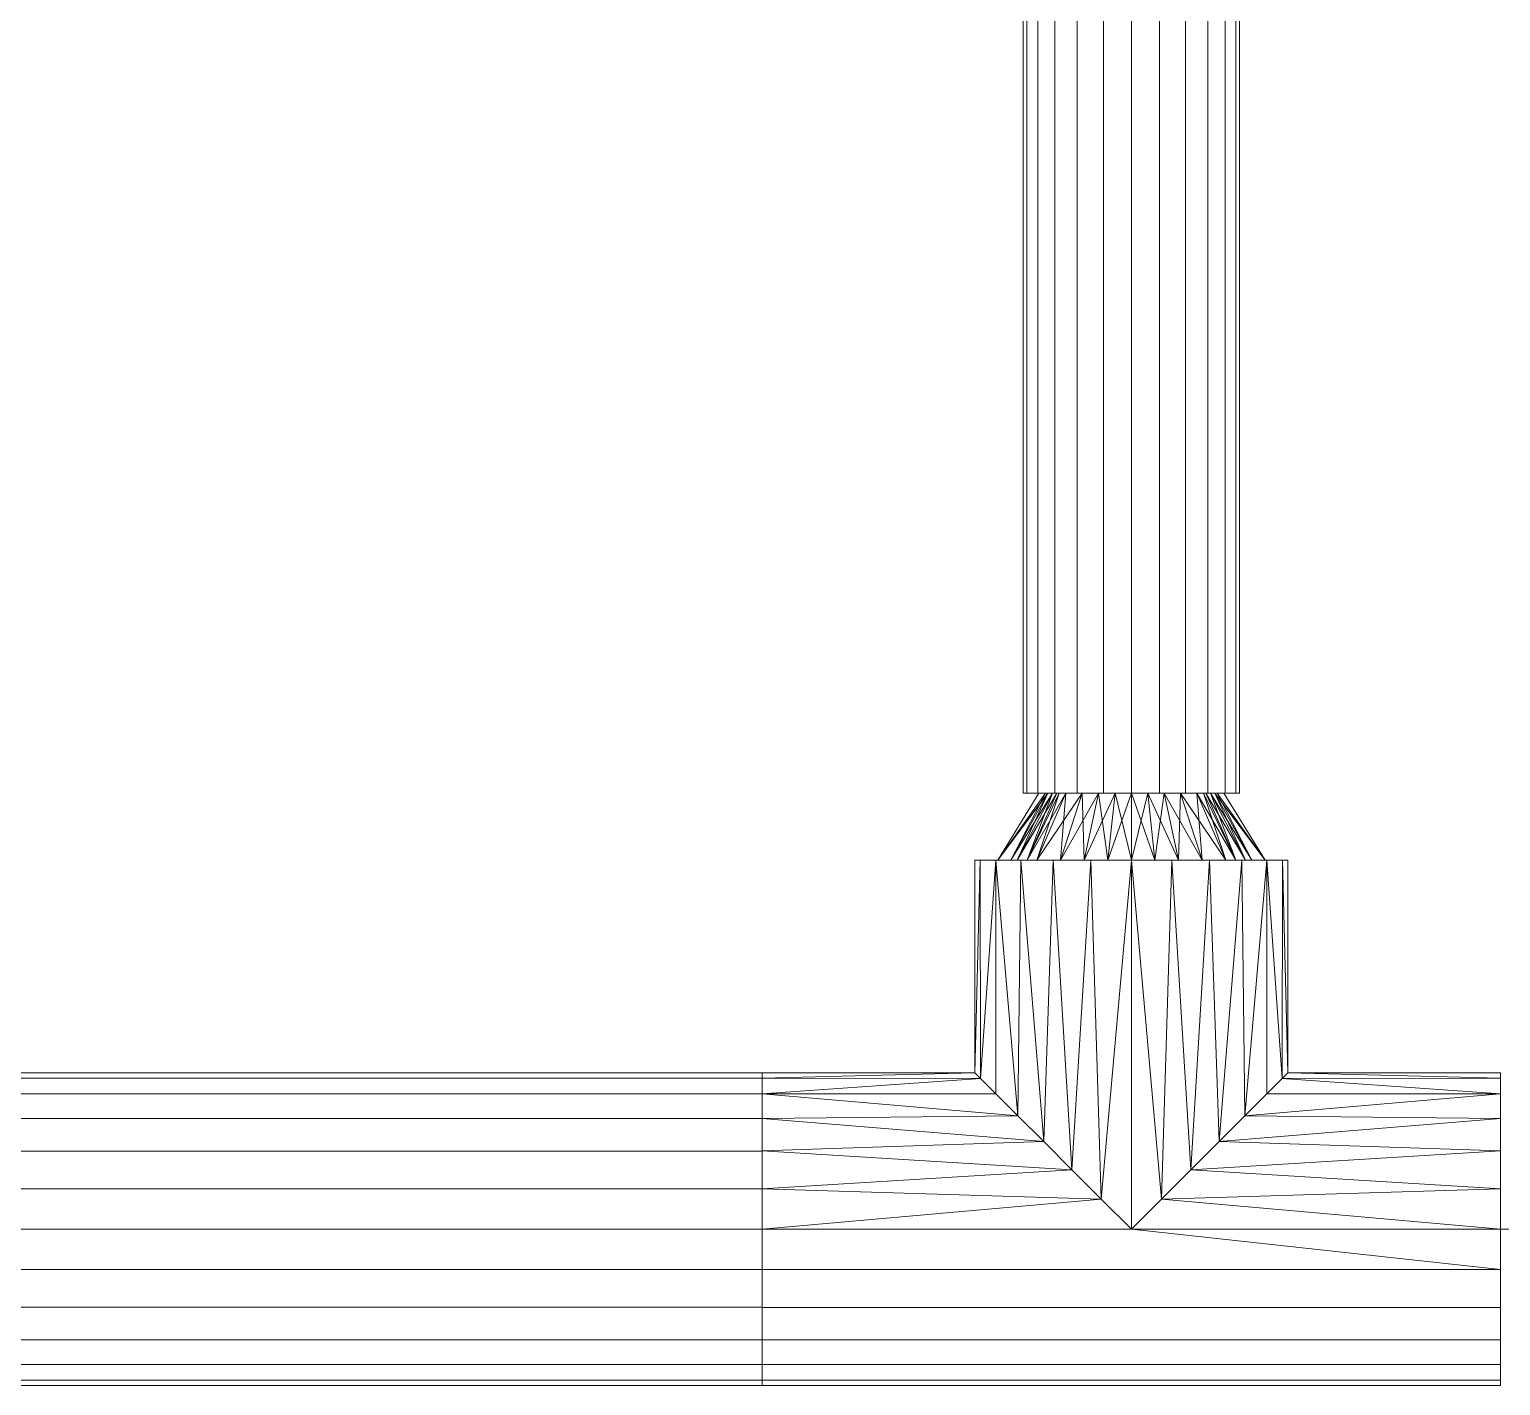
# Model space of a CAD drawing. Header units: inches. Extents: x -3325 to -59, y 5 to 733.
# Drawn here: x -398.74 to -389.8, y 190.01 to 198.25 of the extents above; entities that cross this region are included whole.
import ezdxf

# ---------------------------------------------------------------- set-up
doc = ezdxf.new("R2010")
doc.units = ezdxf.units.IN
doc.header["$MEASUREMENT"] = 0
doc.layers.add('P-PIPE', color=10, linetype='Continuous', lineweight=9)

# ---------------------------------------------------------------- blocks, each defined once
blk = doc.blocks.new('Tee - Welded - Generic - Standard-1125979-06 - Fifth Level')
at = {"layer": 'P-PIPE'}
mesh = blk.add_polyface(dxfattribs=at)
corners = [(-2.2441, -0.9508), (-2.2441, -0.9184, 0.2461), (-2.2441, -0.8234, 0.4754), (-2.2441, -0.6723, 0.6723), (-2.2441, -0.4754, 0.8234), (-2.2441, -0.2461, 0.9184), (-2.2441, 0, 0.9508), (-2.2441, 0.2461, 0.9184), (-2.2441, 0.4754, 0.8234), (-2.2441, 0.6723, 0.6723), (-2.2441, 0.8234, 0.4754), (-2.2441, 0.9184, 0.2461), (-2.2441, 0.9508), (-2.2441, 0.9184, -0.2461), (-2.2441, 0.8234, -0.4754), (-2.2441, 0.6723, -0.6723), (-2.2441, 0.4754, -0.8234), (-2.2441, 0.2461, -0.9184), (-2.2441, 0, -0.9508), (-2.2441, -0.2461, -0.9184), (-2.2441, -0.4754, -0.8234), (-2.2441, -0.6723, -0.6723), (-2.2441, -0.8234, -0.4754), (-2.2441, -0.9184, -0.2461)]
mesh.append_faces([[corners[k] for k in face] for face in [(10, 0, 7, 9)]], dxfattribs={"vtx0": -1, "vtx1": -1, "vtx2": -1})
mesh.append_faces([[corners[k] for k in face] for face in [(13, 21, 0, 10)]], dxfattribs={"vtx0": -1, "vtx1": -1, "vtx2": -1, "vtx3": -1})
mesh.append_faces([[corners[k] for k in face] for face in [(13, 16, 20, 21), (5, 7, 0, 1)]], dxfattribs={"vtx0": -1, "vtx1": -1, "vtx3": -1})
mesh.append_faces([[corners[k] for k in face] for face in [(4, 5, 3)]], dxfattribs={"vtx1": -1})
mesh.append_faces([[corners[k] for k in face] for face in [(18, 19, 20), (22, 23, 0, 21), (7, 8, 9), (5, 6, 7)]], dxfattribs={"vtx2": -1})
mesh.append_faces([[corners[k] for k in face] for face in [(16, 17, 18, 20), (1, 2, 3, 5)]], dxfattribs={"vtx2": -1, "vtx3": -1})
mesh.append_faces([[corners[k] for k in face] for face in [(13, 14, 15, 16), (10, 11, 12, 13)]], dxfattribs={"vtx3": -1})
mesh = blk.add_polyface(dxfattribs=at)
corners = [(-2.2441, 0.9508), (-2.2441, 0.9184, 0.2461), (-2.2441, 0.8234, 0.4754), (-2.2441, 0.6723, 0.6723), (-2.2441, 0.4754, 0.8234), (-2.2441, 0.2461, 0.9184), (-2.2441, 0, 0.9508), (-2.2441, -0.2461, 0.9184), (-2.2441, -0.4754, 0.8234), (-2.2441, -0.6723, 0.6723), (-2.2441, -0.8234, 0.4754), (-2.2441, -0.9184, 0.2461), (-2.2441, -0.9508), (-0.9508, -0.9508), (-0.9163, -0.9163, 0.2538), (-0.8229, -0.8229, 0.4762), (-0.6899, -0.6899, 0.6542), (-0.5329, -0.5329, 0.7874), (-0.3617, -0.3617, 0.8793), (-0.1826, -0.1826, 0.9331), (0, 0, 0.9508), (0.1826, -0.1826, 0.9331), (0.3617, -0.3617, 0.8793), (0.5329, -0.5329, 0.7874), (0.6899, -0.6899, 0.6542), (0.8229, -0.8229, 0.4762), (0.9163, -0.9163, 0.2538), (0.9508, -0.9508), (2.2441, -0.9508), (2.2441, -0.9184, 0.2461), (2.2441, -0.8234, 0.4754), (2.2441, -0.6723, 0.6723), (2.2441, -0.4754, 0.8234), (2.2441, -0.2461, 0.9184), (2.2441, 0, 0.9508), (2.2441, 0.2461, 0.9184), (2.2441, 0.4754, 0.8234), (2.2441, 0.6723, 0.6723), (2.2441, 0.8234, 0.4754), (2.2441, 0.9184, 0.2461), (2.2441, 0.9508)]
mesh.append_faces([[corners[k] for k in face] for face in [(13, 11, 12)]], dxfattribs={"vtx0": -1})
mesh.append_faces([[corners[k] for k in face] for face in [(27, 29, 26), (25, 30, 24), (11, 14, 10), (9, 17, 8), (16, 10, 15), (23, 32, 22), (21, 34, 20), (22, 33, 21), (33, 22, 32), (19, 7, 18), (7, 19, 6)]], dxfattribs={"vtx0": -1, "vtx1": -1})
mesh.append_faces([[corners[k] for k in face] for face in [(30, 25, 26), (24, 30, 31), (8, 17, 18), (21, 33, 34), (18, 7, 8), (20, 5, 6)]], dxfattribs={"vtx0": -1, "vtx2": -1})
mesh.append_faces([[corners[k] for k in face] for face in [(20, 34, 35, 5)]], dxfattribs={"vtx0": -1, "vtx2": -1, "vtx3": -1})
mesh.append_faces([[corners[k] for k in face] for face in [(28, 29, 27)]], dxfattribs={"vtx1": -1})
mesh.append_faces([[corners[k] for k in face] for face in [(29, 30, 26), (31, 32, 23), (23, 24, 31), (13, 14, 11), (14, 15, 10), (16, 17, 9), (9, 10, 16), (19, 20, 6)]], dxfattribs={"vtx1": -1, "vtx2": -1})
mesh.append_faces([[corners[k] for k in face] for face in [(38, 39, 1, 2), (36, 37, 3, 4), (37, 38, 2, 3), (35, 36, 4, 5)]], dxfattribs={"vtx1": -1, "vtx3": -1})
mesh.append_faces([[corners[k] for k in face] for face in [(39, 40, 0, 1)]], dxfattribs={"vtx3": -1})
mesh = blk.add_polyface(dxfattribs=at)
corners = [(-2.2441, -0.9508), (-2.2441, -0.9184, -0.2461), (-2.2441, -0.8234, -0.4754), (-2.2441, -0.6723, -0.6723), (-2.2441, -0.4754, -0.8234), (-2.2441, -0.2461, -0.9184), (-2.2441, 0, -0.9508), (-2.2441, 0.2461, -0.9184), (-2.2441, 0.4754, -0.8234), (-2.2441, 0.6723, -0.6723), (-2.2441, 0.8234, -0.4754), (-2.2441, 0.9184, -0.2461), (-2.2441, 0.9508), (2.2441, 0.9508), (2.2441, 0.9184, -0.2461), (2.2441, 0.8234, -0.4754), (2.2441, 0.6723, -0.6723), (2.2441, 0.4754, -0.8234), (2.2441, 0.2461, -0.9184), (2.2441, 0, -0.9508), (2.2441, -0.2461, -0.9184), (2.2441, -0.4754, -0.8234), (2.2441, -0.6723, -0.6723), (2.2441, -0.8234, -0.4754), (2.2441, -0.9184, -0.2461), (2.2441, -0.9508), (0.9508, -0.9508), (0.9163, -0.9163, -0.2538), (0.8229, -0.8229, -0.4762), (0.6899, -0.6899, -0.6542), (0.5329, -0.5329, -0.7874), (0.3617, -0.3617, -0.8793), (0.1826, -0.1826, -0.9331), (0, 0, -0.9508), (-0.1826, -0.1826, -0.9331), (-0.3617, -0.3617, -0.8793), (-0.5329, -0.5329, -0.7874), (-0.6899, -0.6899, -0.6542), (-0.8229, -0.8229, -0.4762), (-0.9163, -0.9163, -0.2538), (-0.9508, -0.9508)]
mesh.append_faces([[corners[k] for k in face] for face in [(1, 40, 0)]], dxfattribs={"vtx0": -1})
mesh.append_faces([[corners[k] for k in face] for face in [(33, 19, 32), (6, 34, 5), (32, 20, 31), (24, 27, 23), (27, 24, 26), (36, 4, 35), (3, 37, 2), (38, 2, 37), (21, 31, 20)]], dxfattribs={"vtx0": -1, "vtx1": -1})
mesh.append_faces([[corners[k] for k in face] for face in [(35, 4, 5), (6, 33, 34), (23, 28, 29), (29, 22, 23), (21, 30, 31), (23, 27, 28), (36, 3, 4), (3, 36, 37), (39, 1, 2)]], dxfattribs={"vtx0": -1, "vtx2": -1})
mesh.append_faces([[corners[k] for k in face] for face in [(19, 20, 32), (34, 35, 5), (6, 7, 33), (21, 22, 30), (29, 30, 22), (39, 40, 1), (38, 39, 2)]], dxfattribs={"vtx1": -1, "vtx2": -1})
mesh.append_faces([[corners[k] for k in face] for face in [(18, 19, 33, 7)]], dxfattribs={"vtx1": -1, "vtx2": -1, "vtx3": -1})
mesh.append_faces([[corners[k] for k in face] for face in [(15, 16, 9, 10), (14, 15, 10, 11), (16, 17, 8, 9), (17, 18, 7, 8)]], dxfattribs={"vtx1": -1, "vtx3": -1})
mesh.append_faces([[corners[k] for k in face] for face in [(12, 13, 14, 11), (24, 25, 26)]], dxfattribs={"vtx2": -1})
mesh = blk.add_polyface(dxfattribs=at)
corners = [(2.2441, -0.9508), (2.2441, -0.9184, -0.2461), (2.2441, -0.8234, -0.4754), (2.2441, -0.6723, -0.6723), (2.2441, -0.4754, -0.8234), (2.2441, -0.2461, -0.9184), (2.2441, 0, -0.9508), (2.2441, 0.2461, -0.9184), (2.2441, 0.4754, -0.8234), (2.2441, 0.6723, -0.6723), (2.2441, 0.8234, -0.4754), (2.2441, 0.9184, -0.2461), (2.2441, 0.9508), (2.2441, 0.9184, 0.2461), (2.2441, 0.8234, 0.4754), (2.2441, 0.6723, 0.6723), (2.2441, 0.4754, 0.8234), (2.2441, 0.2461, 0.9184), (2.2441, 0, 0.9508), (2.2441, -0.2461, 0.9184), (2.2441, -0.4754, 0.8234), (2.2441, -0.6723, 0.6723), (2.2441, -0.8234, 0.4754), (2.2441, -0.9184, 0.2461)]
mesh.append_faces([[corners[k] for k in face] for face in [(21, 19, 20)]], dxfattribs={"vtx0": -1})
mesh.append_faces([[corners[k] for k in face] for face in [(19, 23, 17, 18)]], dxfattribs={"vtx0": -1, "vtx1": -1})
mesh.append_faces([[corners[k] for k in face] for face in [(4, 8, 11, 3), (0, 3, 11, 23)]], dxfattribs={"vtx0": -1, "vtx1": -1, "vtx2": -1})
mesh.append_faces([[corners[k] for k in face] for face in [(11, 14, 17, 23)]], dxfattribs={"vtx0": -1, "vtx1": -1, "vtx2": -1, "vtx3": -1})
mesh.append_faces([[corners[k] for k in face] for face in [(9, 10, 11, 8), (4, 5, 6), (12, 13, 14, 11), (15, 16, 17, 14)]], dxfattribs={"vtx2": -1})
mesh.append_faces([[corners[k] for k in face] for face in [(6, 7, 8, 4), (21, 22, 23, 19)]], dxfattribs={"vtx2": -1, "vtx3": -1})
mesh.append_faces([[corners[k] for k in face] for face in [(0, 1, 2, 3)]], dxfattribs={"vtx3": -1})
mesh = blk.add_polyface(dxfattribs=at)
corners = [(-0.9508, -2.2441), (-0.9184, -2.2441, 0.2461), (-0.8234, -2.2441, 0.4754), (-0.6723, -2.2441, 0.6723), (-0.4754, -2.2441, 0.8234), (-0.2461, -2.2441, 0.9184), (0, -2.2441, 0.9508), (0.2461, -2.2441, 0.9184), (0.4754, -2.2441, 0.8234), (0.6723, -2.2441, 0.6723), (0.8234, -2.2441, 0.4754), (0.9184, -2.2441, 0.2461), (0.9508, -2.2441), (0.9508, -0.9508), (0.9163, -0.9163, 0.2538), (0.8229, -0.8229, 0.4762), (0.6899, -0.6899, 0.6542), (0.5329, -0.5329, 0.7874), (0.3617, -0.3617, 0.8793), (0.1826, -0.1826, 0.9331), (0, 0, 0.9508), (-0.1826, -0.1826, 0.9331), (-0.3617, -0.3617, 0.8793), (-0.5329, -0.5329, 0.7874), (-0.6899, -0.6899, 0.6542), (-0.8229, -0.8229, 0.4762), (-0.9163, -0.9163, 0.2538), (-0.9508, -0.9508)]
mesh.append_faces([[corners[k] for k in face] for face in [(13, 11, 12)]], dxfattribs={"vtx0": -1})
mesh.append_faces([[corners[k] for k in face] for face in [(22, 5, 21), (24, 3, 23), (8, 18, 7), (17, 9, 16)]], dxfattribs={"vtx0": -1, "vtx1": -1})
mesh.append_faces([[corners[k] for k in face] for face in [(24, 2, 3), (26, 1, 2), (22, 4, 5), (6, 20, 21), (21, 5, 6), (19, 6, 7), (16, 9, 10), (17, 8, 9), (6, 19, 20)]], dxfattribs={"vtx0": -1, "vtx2": -1})
mesh.append_faces([[corners[k] for k in face] for face in [(26, 27, 1), (3, 4, 23), (25, 26, 2), (24, 25, 2), (22, 23, 4), (10, 11, 14), (18, 19, 7), (17, 18, 8), (13, 14, 11), (15, 16, 10), (14, 15, 10)]], dxfattribs={"vtx1": -1, "vtx2": -1})
mesh.append_faces([[corners[k] for k in face] for face in [(27, 0, 1)]], dxfattribs={"vtx2": -1})
mesh = blk.add_polyface(dxfattribs=at)
corners = [(0.9508, -2.2441), (0.9184, -2.2441, -0.2461), (0.8234, -2.2441, -0.4754), (0.6723, -2.2441, -0.6723), (0.4754, -2.2441, -0.8234), (0.2461, -2.2441, -0.9184), (0, -2.2441, -0.9508), (-0.2461, -2.2441, -0.9184), (-0.4754, -2.2441, -0.8234), (-0.6723, -2.2441, -0.6723), (-0.8234, -2.2441, -0.4754), (-0.9184, -2.2441, -0.2461), (-0.9508, -2.2441), (-0.9508, -0.9508), (-0.9163, -0.9163, -0.2538), (-0.8229, -0.8229, -0.4762), (-0.6899, -0.6899, -0.6542), (-0.5329, -0.5329, -0.7874), (-0.3617, -0.3617, -0.8793), (-0.1826, -0.1826, -0.9331), (0, 0, -0.9508), (0.1826, -0.1826, -0.9331), (0.3617, -0.3617, -0.8793), (0.5329, -0.5329, -0.7874), (0.6899, -0.6899, -0.6542), (0.8229, -0.8229, -0.4762), (0.9163, -0.9163, -0.2538), (0.9508, -0.9508)]
mesh.append_faces([[corners[k] for k in face] for face in [(13, 11, 12)]], dxfattribs={"vtx0": -1})
mesh.append_faces([[corners[k] for k in face] for face in [(22, 5, 21), (24, 3, 23), (8, 18, 7), (17, 9, 16)]], dxfattribs={"vtx0": -1, "vtx1": -1})
mesh.append_faces([[corners[k] for k in face] for face in [(24, 2, 3), (26, 1, 2), (22, 4, 5), (6, 20, 21), (21, 5, 6), (19, 6, 7), (16, 9, 10), (17, 8, 9), (6, 19, 20)]], dxfattribs={"vtx0": -1, "vtx2": -1})
mesh.append_faces([[corners[k] for k in face] for face in [(0, 1, 27)]], dxfattribs={"vtx1": -1})
mesh.append_faces([[corners[k] for k in face] for face in [(26, 27, 1), (3, 4, 23), (25, 26, 2), (24, 25, 2), (22, 23, 4), (10, 11, 14), (18, 19, 7), (17, 18, 8), (13, 14, 11), (15, 16, 10), (14, 15, 10)]], dxfattribs={"vtx1": -1, "vtx2": -1})
mesh = blk.add_polyface(dxfattribs=at)
corners = [(-0.9508, -2.2441), (-0.9184, -2.2441, -0.2461), (-0.8234, -2.2441, -0.4754), (-0.6723, -2.2441, -0.6723), (-0.4754, -2.2441, -0.8234), (-0.2461, -2.2441, -0.9184), (0, -2.2441, -0.9508), (0.2461, -2.2441, -0.9184), (0.4754, -2.2441, -0.8234), (0.6723, -2.2441, -0.6723), (0.8234, -2.2441, -0.4754), (0.9184, -2.2441, -0.2461), (0.9508, -2.2441), (0.9184, -2.2441, 0.2461), (0.8234, -2.2441, 0.4754), (0.6723, -2.2441, 0.6723), (0.4754, -2.2441, 0.8234), (0.2461, -2.2441, 0.9184), (0, -2.2441, 0.9508), (-0.2461, -2.2441, 0.9184), (-0.4754, -2.2441, 0.8234), (-0.6723, -2.2441, 0.6723), (-0.8234, -2.2441, 0.4754), (-0.9184, -2.2441, 0.2461)]
mesh.append_faces([[corners[k] for k in face] for face in [(6, 4, 5), (21, 19, 20)]], dxfattribs={"vtx0": -1})
mesh.append_faces([[corners[k] for k in face] for face in [(23, 6, 11, 14), (23, 14, 17, 19)]], dxfattribs={"vtx0": -1, "vtx1": -1, "vtx2": -1, "vtx3": -1})
mesh.append_faces([[corners[k] for k in face] for face in [(6, 23, 3, 4)]], dxfattribs={"vtx0": -1, "vtx1": -1, "vtx3": -1})
mesh.append_faces([[corners[k] for k in face] for face in [(3, 23, 0)]], dxfattribs={"vtx0": -1, "vtx2": -1})
mesh.append_faces([[corners[k] for k in face] for face in [(16, 17, 14, 15)]], dxfattribs={"vtx1": -1})
mesh.append_faces([[corners[k] for k in face] for face in [(12, 13, 14, 11), (17, 18, 19)]], dxfattribs={"vtx2": -1})
mesh.append_faces([[corners[k] for k in face] for face in [(9, 10, 11, 6), (21, 22, 23, 19)]], dxfattribs={"vtx2": -1, "vtx3": -1})
mesh.append_faces([[corners[k] for k in face] for face in [(6, 7, 8, 9), (0, 1, 2, 3)]], dxfattribs={"vtx3": -1})
blk = doc.blocks.new('Transition - Generic - Plumbing-CW-1022941-06 - Fifth Level')
at = {"layer": 'P-PIPE'}
mesh = blk.add_polyface(dxfattribs=at)
corners = [(0, -0.8125), (0, -0.5745, 0.5745), (0, 0, 0.8125), (0, 0.5745, 0.5745), (0, 0.8125), (0, 0.5745, -0.5745), (0, 0, -0.8125), (0, -0.5745, -0.5745)]
mesh.append_faces([[corners[k] for k in face] for face in [(5, 3, 4)]], dxfattribs={"vtx0": -1})
mesh.append_faces([[corners[k] for k in face] for face in [(0, 3, 5, 6)]], dxfattribs={"vtx0": -1, "vtx1": -1, "vtx3": -1})
mesh.append_faces([[corners[k] for k in face] for face in [(2, 3, 0, 1), (7, 0, 6)]], dxfattribs={"vtx1": -1})
mesh = blk.add_polyface(dxfattribs=at)
corners = [(0, -0.8125), (0, -0.5745, -0.5745), (0, 0, -0.8125), (0, 0.5745, -0.5745), (0, 0.8125), (0.4063, 0.5625), (0.4063, 0.3977, -0.3977), (0.4063, 0, -0.5625), (0.4063, -0.3977, -0.3977), (0.4063, -0.5625), (0.4063, 0.4523, -0.2661), (0, 0.6935, -0.2873), (0, 0.7329, -0.1922), (0, 0.2873, -0.6935), (0.4063, 0.1989, -0.4801), (0.4063, 0.0994, -0.5213), (0.4063, -0.4801, -0.1989), (0, -0.6935, -0.2873), (0, -0.634, -0.4309), (0.4063, -0.1989, -0.4801), (0, -0.2873, -0.6935), (0, -0.1436, -0.753), (0, 0.634, -0.4309), (0.4063, 0.5074, -0.1331), (0, 0.4309, -0.634), (0.4063, 0.2983, -0.4389), (0, 0.1436, -0.753), (0, -0.7329, -0.1922), (0.4063, -0.5213, -0.0994), (0.4063, -0.4389, -0.2983), (0, -0.4309, -0.634), (0.4063, -0.2983, -0.4389), (0.4063, -0.0994, -0.5213)]
mesh.append_faces([[corners[k] for k in face] for face in [(23, 4, 5)]], dxfattribs={"vtx0": -1})
mesh.append_faces([[corners[k] for k in face] for face in [(4, 23, 12), (14, 24, 25), (6, 22, 10), (13, 15, 26), (29, 1, 8), (16, 18, 29), (1, 29, 18), (19, 21, 32), (7, 26, 15), (2, 32, 21), (22, 6, 3), (10, 11, 23), (3, 25, 24), (15, 13, 14), (18, 16, 17), (20, 31, 30), (21, 19, 20)]], dxfattribs={"vtx0": -1, "vtx1": -1})
mesh.append_faces([[corners[k] for k in face] for face in [(14, 13, 24), (7, 2, 26), (3, 6, 25), (23, 11, 12), (2, 7, 32), (27, 16, 28), (8, 1, 30)]], dxfattribs={"vtx0": -1, "vtx2": -1})
mesh.append_faces([[corners[k] for k in face] for face in [(9, 0, 28)]], dxfattribs={"vtx1": -1})
mesh.append_faces([[corners[k] for k in face] for face in [(27, 17, 16), (19, 31, 20), (31, 8, 30), (22, 11, 10), (0, 27, 28)]], dxfattribs={"vtx1": -1, "vtx2": -1})
mesh = blk.add_polyface(dxfattribs=at)
corners = [(0, 0.8125), (0, 0.5745, 0.5745), (0, 0, 0.8125), (0, -0.5745, 0.5745), (0, -0.8125), (0.4063, -0.5625), (0.4063, -0.3977, 0.3977), (0.4063, 0, 0.5625), (0.4063, 0.3977, 0.3977), (0.4063, 0.5625), (0.4063, -0.4523, 0.2661), (0, -0.6935, 0.2873), (0, -0.7329, 0.1922), (0, -0.2873, 0.6935), (0.4063, -0.1989, 0.4801), (0.4063, -0.0994, 0.5213), (0.4063, 0.4801, 0.1989), (0, 0.6935, 0.2873), (0, 0.634, 0.4309), (0.4063, 0.1989, 0.4801), (0, 0.2873, 0.6935), (0, 0.1436, 0.753), (0, -0.634, 0.4309), (0.4063, -0.5074, 0.1331), (0, -0.4309, 0.634), (0.4063, -0.2983, 0.4389), (0, -0.1436, 0.753), (0, 0.7329, 0.1922), (0.4063, 0.5213, 0.0994), (0.4063, 0.4389, 0.2983), (0, 0.4309, 0.634), (0.4063, 0.2983, 0.4389), (0.4063, 0.0994, 0.5213)]
mesh.append_faces([[corners[k] for k in face] for face in [(23, 4, 5)]], dxfattribs={"vtx0": -1})
mesh.append_faces([[corners[k] for k in face] for face in [(4, 23, 12), (14, 24, 25), (6, 22, 10), (13, 15, 26), (29, 1, 8), (16, 18, 29), (1, 29, 18), (19, 21, 32), (7, 26, 15), (2, 32, 21), (22, 6, 3), (10, 11, 23), (3, 25, 24), (15, 13, 14), (18, 16, 17), (20, 31, 30), (21, 19, 20)]], dxfattribs={"vtx0": -1, "vtx1": -1})
mesh.append_faces([[corners[k] for k in face] for face in [(14, 13, 24), (7, 2, 26), (3, 6, 25), (23, 11, 12), (2, 7, 32), (27, 16, 28), (8, 1, 30)]], dxfattribs={"vtx0": -1, "vtx2": -1})
mesh.append_faces([[corners[k] for k in face] for face in [(9, 0, 28)]], dxfattribs={"vtx1": -1})
mesh.append_faces([[corners[k] for k in face] for face in [(27, 17, 16), (19, 31, 20), (31, 8, 30), (22, 11, 10), (0, 27, 28)]], dxfattribs={"vtx1": -1, "vtx2": -1})
mesh = blk.add_polyface(dxfattribs=at)
corners = [(0.4063, -0.5625), (0.4063, -0.3977, -0.3977), (0.4063, 0, -0.5625), (0.4063, 0.3977, -0.3977), (0.4063, 0.5625), (0.4063, 0.3977, 0.3977), (0.4063, 0, 0.5625), (0.4063, -0.3977, 0.3977)]
mesh.append_faces([[corners[k] for k in face] for face in [(4, 7, 1, 2)]], dxfattribs={"vtx0": -1, "vtx1": -1, "vtx3": -1})
mesh.append_faces([[corners[k] for k in face] for face in [(3, 4, 2)]], dxfattribs={"vtx1": -1})
mesh.append_faces([[corners[k] for k in face] for face in [(5, 6, 7, 4), (7, 0, 1)]], dxfattribs={"vtx2": -1})

msp = doc.modelspace()

# ---------------------------------------------------------------- linework, layer by layer
at = {"layer": 'P-PIPE', "color": 1}
for p, q in [((-392.044, 203.2545, 1084), (-392.044, 193.6099, 1084)), ((-392.044, 203.2545, 1084), (-392.044, 193.6099, 1084)), ((-392.044, 193.2036, 1084), (-392.044, 193.6099, 1084)), ((-392.044, 193.2036, 1084), (-392.044, 190.9595, 1084)), ((-425.5667, 190.9595, 1084), (-394.2881, 190.9595, 1084)), ((-425.5667, 190.9595, 1084), (-394.2881, 190.9595, 1084)), ((-389.7999, 190.9595, 1084), (-394.2881, 190.9595, 1084)), ((-389.7999, 190.9595, 1084), (-334.0549, 190.9595, 1084)), ((-389.7999, 190.9595, 1084), (-334.0549, 190.9595, 1084))]:
    msp.add_line(p, q, dxfattribs=at)

# ---------------------------------------------------------------- block references
for name, p, rotation in [('Transition - Generic - Plumbing-CW-1022941-06 - Fifth Level', (-392.044, 193.2036, 1084), 90), ('Tee - Welded - Generic - Standard-1125979-06 - Fifth Level', (-392.044, 190.9595, 1084), 180)]:
    msp.add_blockref(name, p, dxfattribs=dict(at, rotation=rotation))

# ---------------------------------------------------------------- meshes
mesh = msp.add_polyface(dxfattribs=at)
corners = [(-392.044, 203.2545, 1084.6575), (-392.2142, 203.2545, 1084.6351), (-392.3728, 203.2545, 1084.5694), (-392.509, 203.2545, 1084.4649), (-392.6134, 203.2545, 1084.3287), (-392.6791, 203.2545, 1084.1701), (-392.7015, 203.2545, 1084), (-392.7015, 193.6099, 1084), (-392.6791, 193.6099, 1084.1701), (-392.6134, 193.6099, 1084.3287), (-392.509, 193.6099, 1084.4649), (-392.3728, 193.6099, 1084.5694), (-392.2142, 193.6099, 1084.6351), (-392.044, 193.6099, 1084.6575)]
mesh.append_faces([[corners[k] for k in face] for face in [(8, 9, 4, 5), (3, 4, 9, 10), (11, 12, 1, 2), (2, 3, 10, 11)]], dxfattribs={"vtx1": -1, "vtx3": -1, "color": 1})
mesh.append_faces([[corners[k] for k in face] for face in [(6, 7, 8, 5)]], dxfattribs={"vtx2": -1, "color": 1})
mesh.append_faces([[corners[k] for k in face] for face in [(12, 13, 0, 1)]], dxfattribs={"vtx3": -1, "color": 1})
mesh = msp.add_polyface(dxfattribs=at)
corners = [(-392.7015, 203.2545, 1084), (-392.6791, 203.2545, 1083.8298), (-392.6134, 203.2545, 1083.6713), (-392.509, 203.2545, 1083.535), (-392.3728, 203.2545, 1083.4306), (-392.2142, 203.2545, 1083.3649), (-392.044, 203.2545, 1083.3425), (-392.044, 193.6099, 1083.3425), (-392.2142, 193.6099, 1083.3649), (-392.3728, 193.6099, 1083.4306), (-392.509, 193.6099, 1083.535), (-392.6134, 193.6099, 1083.6713), (-392.6791, 193.6099, 1083.8298), (-392.7015, 193.6099, 1084)]
mesh.append_faces([[corners[k] for k in face] for face in [(7, 8, 5, 6)]], dxfattribs={"vtx1": -1, "color": 1})
mesh.append_faces([[corners[k] for k in face] for face in [(8, 9, 4, 5), (3, 4, 9, 10), (11, 12, 1, 2), (2, 3, 10, 11)]], dxfattribs={"vtx1": -1, "vtx3": -1, "color": 1})
mesh.append_faces([[corners[k] for k in face] for face in [(12, 13, 0, 1)]], dxfattribs={"vtx3": -1, "color": 1})
mesh = msp.add_polyface(dxfattribs=at)
corners = [(-391.3865, 203.2545, 1084), (-391.4089, 203.2545, 1084.1701), (-391.4746, 203.2545, 1084.3287), (-391.5791, 203.2545, 1084.4649), (-391.7153, 203.2545, 1084.5694), (-391.8739, 203.2545, 1084.6351), (-392.044, 203.2545, 1084.6575), (-392.044, 193.6099, 1084.6575), (-391.8739, 193.6099, 1084.6351), (-391.7153, 193.6099, 1084.5694), (-391.5791, 193.6099, 1084.4649), (-391.4746, 193.6099, 1084.3287), (-391.4089, 193.6099, 1084.1701), (-391.3865, 193.6099, 1084)]
mesh.append_faces([[corners[k] for k in face] for face in [(7, 8, 5, 6)]], dxfattribs={"vtx1": -1, "color": 1})
mesh.append_faces([[corners[k] for k in face] for face in [(8, 9, 4, 5), (3, 4, 9, 10), (11, 12, 1, 2), (2, 3, 10, 11)]], dxfattribs={"vtx1": -1, "vtx3": -1, "color": 1})
mesh.append_faces([[corners[k] for k in face] for face in [(12, 13, 0, 1)]], dxfattribs={"vtx3": -1, "color": 1})
mesh = msp.add_polyface(dxfattribs=at)
corners = [(-392.044, 203.2545, 1083.3425), (-391.8739, 203.2545, 1083.3649), (-391.7153, 203.2545, 1083.4306), (-391.5791, 203.2545, 1083.535), (-391.4746, 203.2545, 1083.6713), (-391.4089, 203.2545, 1083.8298), (-391.3865, 203.2545, 1084), (-391.3865, 193.6099, 1084), (-391.4089, 193.6099, 1083.8298), (-391.4746, 193.6099, 1083.6713), (-391.5791, 193.6099, 1083.535), (-391.7153, 193.6099, 1083.4306), (-391.8739, 193.6099, 1083.3649), (-392.044, 193.6099, 1083.3425)]
mesh.append_faces([[corners[k] for k in face] for face in [(7, 8, 5, 6)]], dxfattribs={"vtx1": -1, "color": 1})
mesh.append_faces([[corners[k] for k in face] for face in [(8, 9, 4, 5), (3, 4, 9, 10), (11, 12, 1, 2), (2, 3, 10, 11)]], dxfattribs={"vtx1": -1, "vtx3": -1, "color": 1})
mesh.append_faces([[corners[k] for k in face] for face in [(12, 13, 0, 1)]], dxfattribs={"vtx3": -1, "color": 1})
mesh = msp.add_polyface(dxfattribs=at)
corners = [(-392.7015, 193.6099, 1084), (-392.6791, 193.6099, 1083.8298), (-392.6134, 193.6099, 1083.6713), (-392.509, 193.6099, 1083.535), (-392.3728, 193.6099, 1083.4306), (-392.2142, 193.6099, 1083.3649), (-392.044, 193.6099, 1083.3425), (-391.8739, 193.6099, 1083.3649), (-391.7153, 193.6099, 1083.4306), (-391.5791, 193.6099, 1083.535), (-391.4746, 193.6099, 1083.6713), (-391.4089, 193.6099, 1083.8298), (-391.3865, 193.6099, 1084), (-391.4089, 193.6099, 1084.1701), (-391.4746, 193.6099, 1084.3287), (-391.5791, 193.6099, 1084.4649), (-391.7153, 193.6099, 1084.5694), (-391.8739, 193.6099, 1084.6351), (-392.044, 193.6099, 1084.6575), (-392.2142, 193.6099, 1084.6351), (-392.3728, 193.6099, 1084.5694), (-392.509, 193.6099, 1084.4649), (-392.6134, 193.6099, 1084.3287), (-392.6791, 193.6099, 1084.1701)]
mesh.append_faces([[corners[k] for k in face] for face in [(5, 3, 4), (11, 9, 10), (9, 7, 8)]], dxfattribs={"vtx0": -1, "color": 1})
mesh.append_faces([[corners[k] for k in face] for face in [(21, 9, 13, 16), (9, 21, 3, 5)]], dxfattribs={"vtx0": -1, "vtx1": -1, "vtx2": -1, "vtx3": -1, "color": 1})
mesh.append_faces([[corners[k] for k in face] for face in [(17, 18, 19, 16), (14, 15, 16, 13), (23, 0, 1)]], dxfattribs={"vtx2": -1, "color": 1})
mesh.append_faces([[corners[k] for k in face] for face in [(19, 20, 21, 16), (21, 22, 23, 1), (1, 2, 3, 21), (5, 6, 7, 9), (11, 12, 13, 9)]], dxfattribs={"vtx2": -1, "vtx3": -1, "color": 1})
mesh = msp.add_polyface(dxfattribs=at)
corners = [(-425.5667, 191.9095, 1084), (-425.5667, 191.8772, 1084.2458), (-425.5667, 191.7823, 1084.475), (-425.5667, 191.6313, 1084.6718), (-425.5667, 191.4345, 1084.8227), (-425.5667, 191.2054, 1084.9177), (-425.5667, 190.9595, 1084.95), (-394.2881, 190.9595, 1084.95), (-394.2881, 191.2054, 1084.9177), (-394.2881, 191.4345, 1084.8227), (-394.2881, 191.6313, 1084.6718), (-394.2881, 191.7823, 1084.475), (-394.2881, 191.8772, 1084.2458), (-394.2881, 191.9095, 1084)]
mesh.append_faces([[corners[k] for k in face] for face in [(7, 8, 5, 6)]], dxfattribs={"vtx1": -1, "color": 1})
mesh.append_faces([[corners[k] for k in face] for face in [(8, 9, 4, 5), (3, 4, 9, 10), (11, 12, 1, 2), (2, 3, 10, 11)]], dxfattribs={"vtx1": -1, "vtx3": -1, "color": 1})
mesh.append_faces([[corners[k] for k in face] for face in [(12, 13, 0, 1)]], dxfattribs={"vtx3": -1, "color": 1})
mesh = msp.add_polyface(dxfattribs=at)
corners = [(-425.5667, 190.9595, 1083.05), (-425.5667, 191.2054, 1083.0824), (-425.5667, 191.4345, 1083.1772), (-425.5667, 191.6313, 1083.3282), (-425.5667, 191.7823, 1083.525), (-425.5667, 191.8772, 1083.7541), (-425.5667, 191.9095, 1084), (-394.2881, 191.9095, 1084), (-394.2881, 191.8772, 1083.7541), (-394.2881, 191.7823, 1083.525), (-394.2881, 191.6313, 1083.3282), (-394.2881, 191.4345, 1083.1772), (-394.2881, 191.2054, 1083.0824), (-394.2881, 190.9595, 1083.05)]
mesh.append_faces([[corners[k] for k in face] for face in [(7, 8, 5, 6)]], dxfattribs={"vtx1": -1, "color": 1})
mesh.append_faces([[corners[k] for k in face] for face in [(8, 9, 4, 5), (3, 4, 9, 10), (11, 12, 1, 2), (2, 3, 10, 11)]], dxfattribs={"vtx1": -1, "vtx3": -1, "color": 1})
mesh.append_faces([[corners[k] for k in face] for face in [(12, 13, 0, 1)]], dxfattribs={"vtx3": -1, "color": 1})
mesh = msp.add_polyface(dxfattribs=at)
corners = [(-394.2881, 190.0095, 1084), (-394.2881, 190.0419, 1083.7541), (-394.2881, 190.1368, 1083.525), (-394.2881, 190.2878, 1083.3282), (-394.2881, 190.4845, 1083.1772), (-394.2881, 190.7136, 1083.0824), (-394.2881, 190.9595, 1083.05), (-394.2881, 191.2054, 1083.0824), (-394.2881, 191.4345, 1083.1772), (-394.2881, 191.6313, 1083.3282), (-394.2881, 191.7823, 1083.525), (-394.2881, 191.8772, 1083.7541), (-394.2881, 191.9095, 1084), (-394.2881, 191.8772, 1084.2458), (-394.2881, 191.7823, 1084.475), (-394.2881, 191.6313, 1084.6718), (-394.2881, 191.4345, 1084.8227), (-394.2881, 191.2054, 1084.9177), (-394.2881, 190.9595, 1084.95), (-394.2881, 190.7136, 1084.9177), (-394.2881, 190.4845, 1084.8227), (-394.2881, 190.2878, 1084.6718), (-394.2881, 190.1368, 1084.475), (-394.2881, 190.0419, 1084.2458)]
mesh.append_faces([[corners[k] for k in face] for face in [(11, 9, 10), (8, 6, 7)]], dxfattribs={"vtx0": -1, "color": 1})
mesh.append_faces([[corners[k] for k in face] for face in [(1, 4, 23, 0)]], dxfattribs={"vtx0": -1, "vtx1": -1, "color": 1})
mesh.append_faces([[corners[k] for k in face] for face in [(4, 8, 20, 23)]], dxfattribs={"vtx0": -1, "vtx1": -1, "vtx2": -1, "vtx3": -1, "color": 1})
mesh.append_faces([[corners[k] for k in face] for face in [(20, 8, 16, 17)]], dxfattribs={"vtx0": -1, "vtx1": -1, "vtx3": -1, "color": 1})
mesh.append_faces([[corners[k] for k in face] for face in [(8, 9, 11, 16)]], dxfattribs={"vtx1": -1, "vtx2": -1, "vtx3": -1, "color": 1})
mesh.append_faces([[corners[k] for k in face] for face in [(21, 22, 23, 20), (18, 19, 20, 17)]], dxfattribs={"vtx2": -1, "color": 1})
mesh.append_faces([[corners[k] for k in face] for face in [(4, 5, 6, 8), (11, 12, 13, 16)]], dxfattribs={"vtx2": -1, "vtx3": -1, "color": 1})
mesh.append_faces([[corners[k] for k in face] for face in [(1, 2, 3, 4), (13, 14, 15, 16)]], dxfattribs={"vtx3": -1, "color": 1})
mesh = msp.add_polyface(dxfattribs=at)
corners = [(-425.5667, 190.9595, 1084.95), (-425.5667, 190.7136, 1084.9177), (-425.5667, 190.4845, 1084.8227), (-425.5667, 190.2878, 1084.6718), (-425.5667, 190.1368, 1084.475), (-425.5667, 190.0419, 1084.2458), (-425.5667, 190.0095, 1084), (-394.2881, 190.0095, 1084), (-394.2881, 190.0419, 1084.2458), (-394.2881, 190.1368, 1084.475), (-394.2881, 190.2878, 1084.6718), (-394.2881, 190.4845, 1084.8227), (-394.2881, 190.7136, 1084.9177), (-394.2881, 190.9595, 1084.95)]
mesh.append_faces([[corners[k] for k in face] for face in [(8, 9, 4, 5), (3, 4, 9, 10), (11, 12, 1, 2), (2, 3, 10, 11)]], dxfattribs={"vtx1": -1, "vtx3": -1, "color": 1})
mesh.append_faces([[corners[k] for k in face] for face in [(6, 7, 8, 5)]], dxfattribs={"vtx2": -1, "color": 1})
mesh.append_faces([[corners[k] for k in face] for face in [(12, 13, 0, 1)]], dxfattribs={"vtx3": -1, "color": 1})
mesh = msp.add_polyface(dxfattribs=at)
corners = [(-425.5667, 190.0095, 1084), (-425.5667, 190.0419, 1083.7541), (-425.5667, 190.1368, 1083.525), (-425.5667, 190.2878, 1083.3282), (-425.5667, 190.4845, 1083.1772), (-425.5667, 190.7136, 1083.0824), (-425.5667, 190.9595, 1083.05), (-394.2881, 190.9595, 1083.05), (-394.2881, 190.7136, 1083.0824), (-394.2881, 190.4845, 1083.1772), (-394.2881, 190.2878, 1083.3282), (-394.2881, 190.1368, 1083.525), (-394.2881, 190.0419, 1083.7541), (-394.2881, 190.0095, 1084)]
mesh.append_faces([[corners[k] for k in face] for face in [(7, 8, 5, 6)]], dxfattribs={"vtx1": -1, "color": 1})
mesh.append_faces([[corners[k] for k in face] for face in [(8, 9, 4, 5), (3, 4, 9, 10), (11, 12, 1, 2), (2, 3, 10, 11)]], dxfattribs={"vtx1": -1, "vtx3": -1, "color": 1})
mesh.append_faces([[corners[k] for k in face] for face in [(12, 13, 0, 1)]], dxfattribs={"vtx3": -1, "color": 1})

doc.saveas('drawing.dxf')
